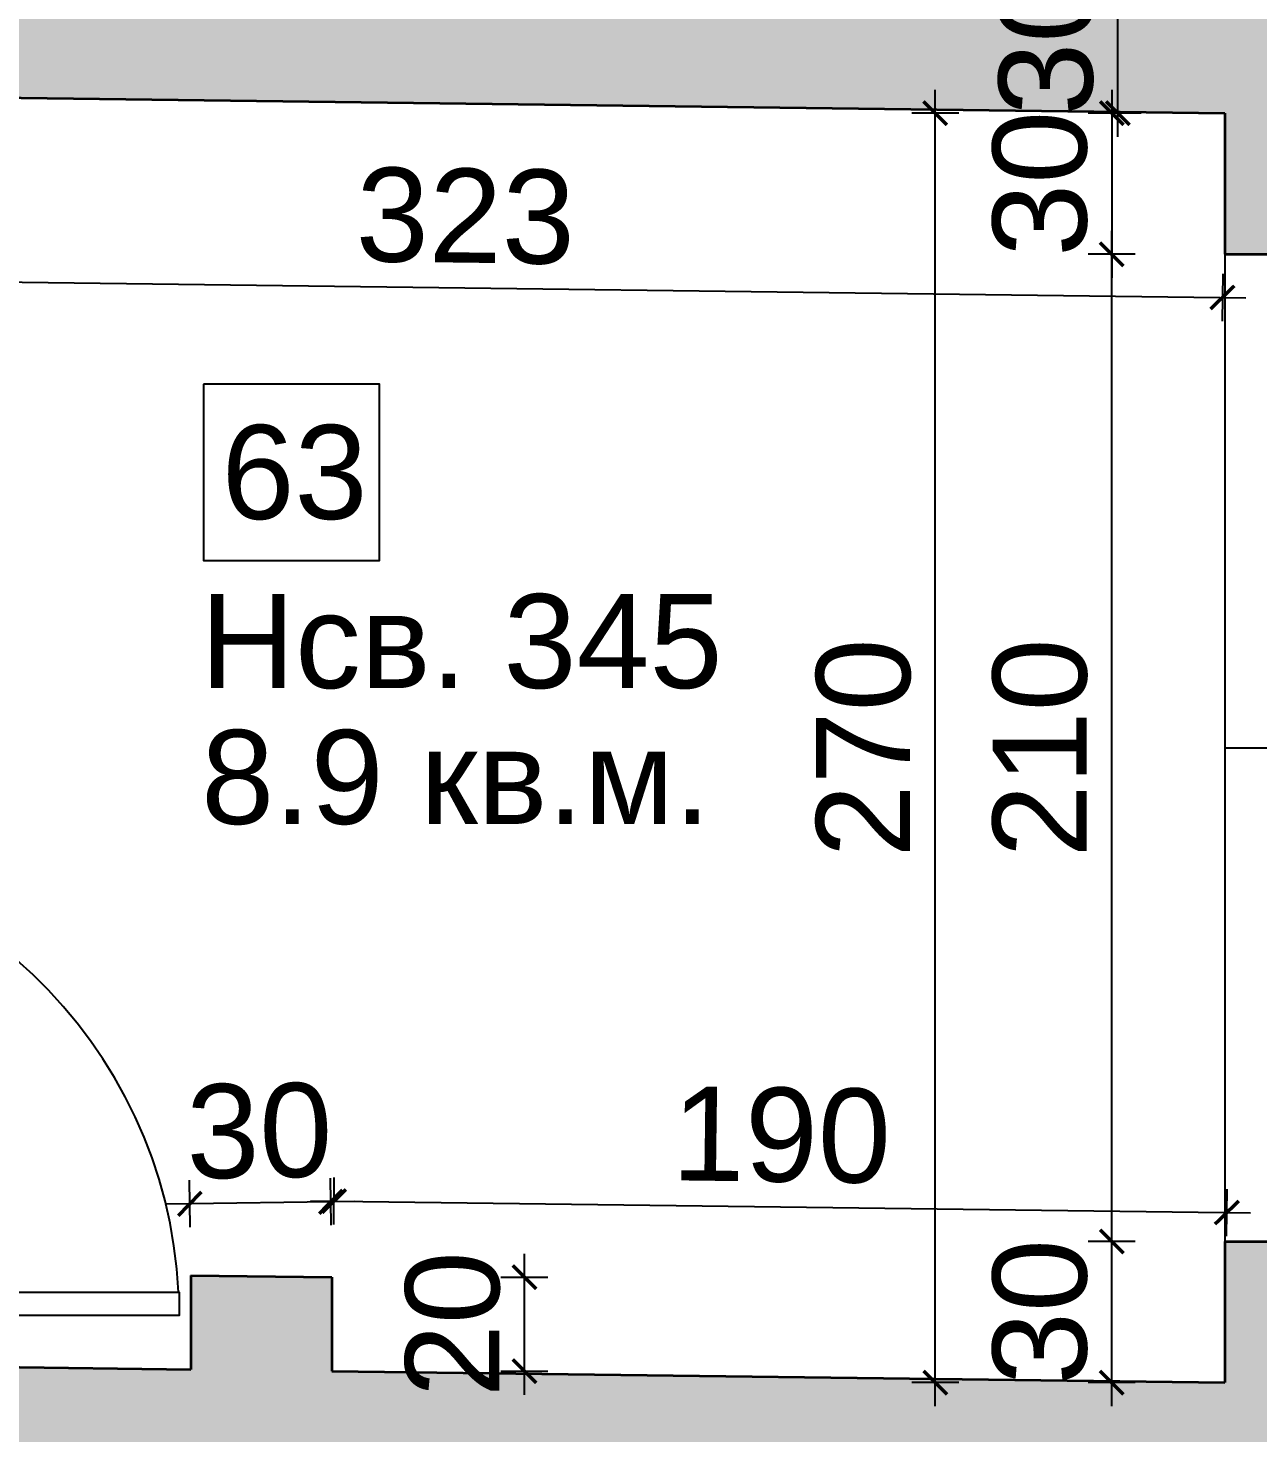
# Model space of a CAD drawing. Header units: inches. Extents: x -72385 to 39588, y -6525 to 66685.
# Drawn here: x -40527 to -40265.3, y 29763.4 to 30062.2 of the extents above; entities that cross this region are included whole.
import ezdxf

# ---------------------------------------------------------------- set-up
doc = ezdxf.new("R2010")
doc.units = ezdxf.units.IN
doc.header["$MEASUREMENT"] = 0
for name, color, linetype, lineweight in [('Врати', 251, 'Continuous', 25), ('Изгледни линии', 253, 'Continuous', 25), ('Надписи Hсв', 252, 'Continuous', 25), ('Надписи коти вътрешни', 252, 'Continuous', 25), ('Надписи номера на пом.', 252, 'Continuous', 25), ('Надписи площ', 252, 'Continuous', 25), ('Надписи прозорци', 252, 'Continuous', 25), ('Разрезни линии', 7, 'Continuous', 35), ('Щрих стени', 254, 'Continuous', 25)]:
    doc.layers.add(name, color=color, linetype=linetype, lineweight=lineweight)
doc.styles.add('Arial Regular', font='arial.ttf')
doc.styles.get("Standard").update_dxf_attribs({"font": 'arial.ttf'})
doc.dimstyles.new('Annotative', dxfattribs={"dimscale": 0, "dimtxt": 20, "dimasz": 5, "dimexe": 5, "dimexo": 5, "dimgap": 5, "dimtad": 1, "dimdec": 0, "dimzin": 0, "dimdsep": 46, "dimtxsty": 'Standard', "dimblk": 'ARCHTICK', "dimcen": 5, "dimdle": 5, "dimadec": 0, "dimazin": 0, "dimtfac": 1, "dimtdec": 0, "dimtofl": 0, "dimtmove": 0, "dimatfit": 3, "dimldrblk": 'ARCHTICK', "dimfxl": 5, "dimfxlon": 1, "dimtolj": 1, "dimtzin": 0, "dimarcsym": 1})

# ---------------------------------------------------------------- blocks, each defined once
blk = doc.blocks.new('_ArchTick')
at = {"color": 0, "linetype": 'ByBlock', "const_width": 0.15}
blk.add_lwpolyline([(-0.5, -0.5), (0.5, 0.5)], dxfattribs=at)
blk = doc.blocks.new('*D4398')
at = {"layer": 'Defpoints', "color": 0, "ltscale": 50, "transparency": 16777216}
for p in [(-40594.84, 30048.18), (-40272.34, 30044.07), (-40272.84, 30004.87)]:
    blk.add_point(p, dxfattribs=at)
at = {"layer": 'Надписи коти вътрешни', "color": 0, "lineweight": -2, "ltscale": 50, "transparency": 16777216}
for p, q in [((-40595.27, 30013.98), (-40595.4, 30003.98)), ((-40600.34, 30009.04), (-40267.84, 30004.81)), ((-40272.77, 30009.87), (-40272.9, 29999.87))]:
    blk.add_line(p, q, dxfattribs=at)
at = {"layer": 'Надписи коти вътрешни', "color": 0, "lineweight": -2, "ltscale": 50, "transparency": 16777216, "xscale": 5, "yscale": 5, "zscale": 5}
for p, rotation in [((-40595.34, 30008.98), 179.2706286525478), ((-40272.84, 30004.87), 359.2706286525478)]:
    blk.add_blockref('_ArchTick', p, dxfattribs=dict(at, rotation=rotation))
at = {"layer": 'Надписи коти вътрешни', "color": 0, "ltscale": 50, "transparency": 16777216, "insert": (-40433.89, 30022.14), "char_height": 20, "attachment_point": 5, "rotation": 359.2706}
blk.add_mtext('\\A1;323', dxfattribs=at)
blk = doc.blocks.new('*D434')
at = {"layer": 'Defpoints', "color": 0, "ltscale": 50, "transparency": 16777216}
for p in [(-40462.34, 29796.47), (-40421.35, 29796.47), (-40462.34, 29776.47)]:
    blk.add_point(p, dxfattribs=at)
at = {"layer": 'Надписи коти вътрешни', "color": 0, "lineweight": -2, "ltscale": 50, "transparency": 16777216}
for p, q in [((-40421.35, 29771.47), (-40421.35, 29801.47)), ((-40426.35, 29796.47), (-40416.35, 29796.47)), ((-40426.35, 29776.47), (-40416.35, 29776.47))]:
    blk.add_line(p, q, dxfattribs=at)
at = {"layer": 'Надписи коти вътрешни', "color": 0, "lineweight": -2, "ltscale": 50, "transparency": 16777216, "xscale": 5, "yscale": 5, "zscale": 5}
for p, rotation in [((-40421.35, 29796.47), 90), ((-40421.35, 29776.47), 270)]:
    blk.add_blockref('_ArchTick', p, dxfattribs=dict(at, rotation=rotation))
at = {"layer": 'Надписи коти вътрешни', "color": 0, "ltscale": 50, "transparency": 16777216, "insert": (-40436.57, 29786.47), "char_height": 20, "attachment_point": 5, "rotation": 90}
blk.add_mtext('\\A1;20', dxfattribs=at)
blk = doc.blocks.new('*D435')
at = {"layer": 'Defpoints', "color": 0, "ltscale": 50, "transparency": 16777216}
for p in [(-40492.55, 29812.09), (-40492.34, 29796.85), (-40462.34, 29797.28)]:
    blk.add_point(p, dxfattribs=at)
at = {"layer": 'Надписи коти вътрешни', "color": 0, "lineweight": -2, "ltscale": 50, "transparency": 16777216}
for p, q in [((-40492.48, 29807.09), (-40492.63, 29817.09)), ((-40462.48, 29807.52), (-40462.63, 29817.52)), ((-40457.56, 29812.59), (-40497.55, 29812.02))]:
    blk.add_line(p, q, dxfattribs=at)
at = {"layer": 'Надписи коти вътрешни', "color": 0, "lineweight": -2, "ltscale": 50, "transparency": 16777216, "xscale": 5, "yscale": 5, "zscale": 5}
for p, rotation in [((-40492.55, 29812.09), 180.8181638044886), ((-40462.55, 29812.52), 0.8181638044885364)]:
    blk.add_blockref('_ArchTick', p, dxfattribs=dict(at, rotation=rotation))
at = {"layer": 'Надписи коти вътрешни', "color": 0, "ltscale": 50, "transparency": 16777216, "insert": (-40477.77, 29827.52), "char_height": 20, "attachment_point": 5, "rotation": 0.8182}
blk.add_mtext('\\A1;30', dxfattribs=at)
blk = doc.blocks.new('*D4399')
at = {"layer": 'Defpoints', "color": 0, "ltscale": 50, "transparency": 16777216}
for p in [(-40271.88, 29810.23), (-40462.34, 29776.47), (-40272.34, 29774.05)]:
    blk.add_point(p, dxfattribs=at)
at = {"layer": 'Надписи коти вътрешни', "color": 0, "lineweight": -2, "ltscale": 50, "transparency": 16777216}
for p, q in [((-40461.94, 29807.65), (-40461.81, 29817.65)), ((-40271.94, 29805.23), (-40271.81, 29815.23)), ((-40466.88, 29812.71), (-40266.88, 29810.17))]:
    blk.add_line(p, q, dxfattribs=at)
at = {"layer": 'Надписи коти вътрешни', "color": 0, "lineweight": -2, "ltscale": 50, "transparency": 16777216, "xscale": 5, "yscale": 5, "zscale": 5}
for p, rotation in [((-40461.88, 29812.65), 179.2706286525485), ((-40271.88, 29810.23), 359.2706286525485)]:
    blk.add_blockref('_ArchTick', p, dxfattribs=dict(at, rotation=rotation))
at = {"layer": 'Надписи коти вътрешни', "color": 0, "ltscale": 50, "transparency": 16777216, "insert": (-40366.68, 29826.65), "char_height": 20, "attachment_point": 5, "rotation": 359.2706}
blk.add_mtext('\\A1;190', dxfattribs=at)
blk = doc.blocks.new('*D4400')
at = {"layer": 'Defpoints', "color": 0, "ltscale": 50, "transparency": 16777216}
for p in [(-40296.38, 29804.06), (-40272.34, 29804.06), (-40272.34, 29774.05)]:
    blk.add_point(p, dxfattribs=at)
at = {"layer": 'Надписи коти вътрешни', "color": 0, "lineweight": -2, "ltscale": 50, "transparency": 16777216}
for p, q in [((-40296.38, 29769.05), (-40296.38, 29809.06)), ((-40291.38, 29804.06), (-40301.38, 29804.06)), ((-40291.38, 29774.05), (-40301.38, 29774.05))]:
    blk.add_line(p, q, dxfattribs=at)
at = {"layer": 'Надписи коти вътрешни', "color": 0, "lineweight": -2, "ltscale": 50, "transparency": 16777216, "xscale": 5, "yscale": 5, "zscale": 5}
for p, rotation in [((-40296.38, 29804.06), 90), ((-40296.38, 29774.05), 270)]:
    blk.add_blockref('_ArchTick', p, dxfattribs=dict(at, rotation=rotation))
at = {"layer": 'Надписи коти вътрешни', "color": 0, "ltscale": 50, "transparency": 16777216, "insert": (-40311.6, 29789.06), "char_height": 20, "attachment_point": 5, "rotation": 90}
blk.add_mtext('\\A1;30', dxfattribs=at)
blk = doc.blocks.new('*D436')
at = {"layer": 'Defpoints', "color": 0, "ltscale": 50, "transparency": 16777216}
for p in [(-40296.38, 30014.06), (-40272.34, 30014.06), (-40272.34, 29804.06)]:
    blk.add_point(p, dxfattribs=at)
at = {"layer": 'Надписи коти вътрешни', "color": 0, "lineweight": -2, "ltscale": 50, "transparency": 16777216}
for p, q in [((-40296.38, 29799.06), (-40296.38, 30019.06)), ((-40291.38, 30014.06), (-40301.38, 30014.06)), ((-40291.38, 29804.06), (-40301.38, 29804.06))]:
    blk.add_line(p, q, dxfattribs=at)
at = {"layer": 'Надписи коти вътрешни', "color": 0, "lineweight": -2, "ltscale": 50, "transparency": 16777216, "xscale": 5, "yscale": 5, "zscale": 5}
for p, rotation in [((-40296.38, 30014.06), 90), ((-40296.38, 29804.06), 270)]:
    blk.add_blockref('_ArchTick', p, dxfattribs=dict(at, rotation=rotation))
at = {"layer": 'Надписи коти вътрешни', "color": 0, "ltscale": 50, "transparency": 16777216, "insert": (-40311.59, 29909.06), "char_height": 20, "attachment_point": 5, "rotation": 90}
blk.add_mtext('\\A1;210', dxfattribs=at)
blk = doc.blocks.new('*D437')
at = {"layer": 'Defpoints', "color": 0, "ltscale": 50, "transparency": 16777216}
for p in [(-40272.34, 30044.07), (-40296.38, 30014.06), (-40272.34, 30014.06)]:
    blk.add_point(p, dxfattribs=at)
at = {"layer": 'Надписи коти вътрешни', "color": 0, "lineweight": -2, "ltscale": 50, "transparency": 16777216}
for p, q in [((-40296.38, 30049.07), (-40296.38, 30009.06)), ((-40291.38, 30044.07), (-40301.38, 30044.07)), ((-40291.38, 30014.06), (-40301.38, 30014.06))]:
    blk.add_line(p, q, dxfattribs=at)
at = {"layer": 'Надписи коти вътрешни', "color": 0, "lineweight": -2, "ltscale": 50, "transparency": 16777216, "xscale": 5, "yscale": 5, "zscale": 5}
for p, rotation in [((-40296.38, 30044.07), 90), ((-40296.38, 30014.06), 270)]:
    blk.add_blockref('_ArchTick', p, dxfattribs=dict(at, rotation=rotation))
at = {"layer": 'Надписи коти вътрешни', "color": 0, "ltscale": 50, "transparency": 16777216, "insert": (-40311.6, 30029.07), "char_height": 20, "attachment_point": 5, "rotation": 90}
blk.add_mtext('\\A1;30', dxfattribs=at)
blk = doc.blocks.new('*D4401')
at = {"layer": 'Defpoints', "color": 0, "ltscale": 50, "transparency": 16777216}
for p in [(-40333.94, 30044.07), (-40272.34, 30044.07), (-40272.34, 29774.05)]:
    blk.add_point(p, dxfattribs=at)
at = {"layer": 'Надписи коти вътрешни', "color": 0, "lineweight": -2, "ltscale": 50, "transparency": 16777216}
for p, q in [((-40333.94, 29769.05), (-40333.94, 30049.07)), ((-40328.94, 30044.07), (-40338.94, 30044.07)), ((-40328.94, 29774.05), (-40338.94, 29774.05))]:
    blk.add_line(p, q, dxfattribs=at)
at = {"layer": 'Надписи коти вътрешни', "color": 0, "lineweight": -2, "ltscale": 50, "transparency": 16777216, "xscale": 5, "yscale": 5, "zscale": 5}
for p, rotation in [((-40333.94, 30044.07), 90), ((-40333.94, 29774.05), 270)]:
    blk.add_blockref('_ArchTick', p, dxfattribs=dict(at, rotation=rotation))
at = {"layer": 'Надписи коти вътрешни', "color": 0, "ltscale": 50, "transparency": 16777216, "insert": (-40349.15, 29909.06), "char_height": 20, "attachment_point": 5, "rotation": 90}
blk.add_mtext('\\A1;270', dxfattribs=at)
blk = doc.blocks.new('*D7242')
at = {"layer": 'Defpoints', "color": 0, "ltscale": 10, "transparency": 16777216}
for p in [(-40295.09, 30074.07), (-40272.34, 30074.07), (-40272.34, 30044.07)]:
    blk.add_point(p, dxfattribs=at)
at = {"layer": 'Надписи коти вътрешни', "color": 0, "lineweight": -2, "ltscale": 10, "transparency": 16777216}
for p, q in [((-40295.09, 30039.07), (-40295.09, 30079.07)), ((-40290.09, 30074.07), (-40300.09, 30074.07)), ((-40290.09, 30044.07), (-40300.09, 30044.07))]:
    blk.add_line(p, q, dxfattribs=at)
at = {"layer": 'Надписи коти вътрешни', "color": 0, "lineweight": -2, "ltscale": 10, "transparency": 16777216, "xscale": 5, "yscale": 5, "zscale": 5}
for p, rotation in [((-40295.09, 30074.07), 90), ((-40295.09, 30044.07), 270)]:
    blk.add_blockref('_ArchTick', p, dxfattribs=dict(at, rotation=rotation))
at = {"layer": 'Надписи коти вътрешни', "color": 0, "ltscale": 10, "transparency": 16777216, "insert": (-40310.31, 30059.07), "char_height": 20, "attachment_point": 5, "rotation": 90}
blk.add_mtext('\\A1;30', dxfattribs=at)

msp = doc.modelspace()

# ---------------------------------------------------------------- hatches: boundary and pattern name
at = {"layer": 'Щрих стени', "ltscale": 10}
h = msp.add_hatch(color=256, dxfattribs=at)
h.dxf.hatch_style = 1
h.paths.add_polyline_path([(-43174.39, 31011.09), (-43274.39, 31012.37), (-43274.84, 30977.37), (-43174.84, 30976.1)])
h.paths.add_polyline_path([(-42874.39, 31007.27), (-42974.39, 31008.55), (-42974.84, 30973.55), (-42942.34, 30973.14), (-42942.34, 30943.13), (-42907.34, 30942.69), (-42907.34, 30972.69), (-42874.84, 30972.28)])
h.paths.add_polyline_path([(-42574.39, 31003.46), (-42674.39, 31004.73), (-42674.84, 30969.73), (-42574.84, 30968.46)])
h.paths.add_polyline_path([(-42274.39, 30999.64), (-42374.39, 31000.91), (-42374.84, 30965.91), (-42342.34, 30965.5), (-42342.34, 30935.5), (-42307.34, 30935.05), (-42307.34, 30965.05), (-42274.84, 30964.64)])
h.paths.add_polyline_path([(-41974.39, 30995.82), (-42074.39, 30997.09), (-42074.84, 30962.09), (-41974.84, 30960.82)])
h.paths.add_polyline_path([(-41674.39, 30992), (-41774.39, 30993.27), (-41774.84, 30958.27), (-41742.34, 30957.86), (-41742.34, 30927.86), (-41739.84, 30927.83), (-41739.84, 30572.8), (-41539.84, 30570.25), (-41539.84, 30395.24), (-41549.46, 30395.36), (-41549.84, 30365.36), (-41499.84, 30364.73), (-41499.46, 30394.72), (-41509.84, 30394.85), (-41509.84, 30599.87), (-41709.84, 30602.42), (-41709.84, 30927.44), (-41707.34, 30927.41), (-41707.34, 30957.41), (-41674.84, 30957)])
h.paths.add_polyline_path([(-41374.39, 30988.18), (-41474.39, 30989.45), (-41474.84, 30954.45), (-41374.84, 30953.18)])
h.paths.add_polyline_path([(-40222.34, 30973.51), (-41174.39, 30985.63), (-41175.03, 30935.64), (-41157.34, 30935.41), (-41157.34, 30925.41), (-41092.34, 30924.58), (-41092.34, 30934.58), (-40712.34, 30929.75), (-40712.34, 30919.75), (-40622.34, 30918.6), (-40622.34, 30928.6), (-40272.34, 30924.15), (-40272.34, 30379.1), (-40602.34, 30383.3), (-40602.34, 30413.3), (-40712.34, 30414.7), (-40712.34, 30384.7), (-41092.34, 30389.54), (-41092.34, 30419.54), (-41157.34, 30420.37), (-41157.34, 30390.37), (-41399.46, 30393.45), (-41399.84, 30363.45), (-41157.34, 30360.37), (-41157.34, 30329.76), (-41092.34, 30329.76), (-41092.34, 30359.54), (-40759.84, 30355.3), (-40759.84, 30345.3), (-40747.34, 30345.3), (-40747.34, 30355.15), (-40607.34, 30353.36), (-40607.34, 30333.36), (-40594.84, 30333.36), (-40594.84, 30353.2), (-40272.34, 30349.1), (-40272.34, 30316.59), (-40222.34, 30316.59)])
h.paths.add_polyline_path([(-40747.34, 30207.63), (-40607.34, 30205.85), (-40607.34, 29910.83), (-40617.18, 29910.95), (-40617.34, 29898.45), (-40607.34, 29898.33), (-40607.34, 29888.33), (-40594.84, 29888.33), (-40594.84, 30048.18), (-40272.34, 30044.07), (-40272.34, 30014.06), (-40222.34, 30014.06), (-40222.34, 30106.59), (-40272.34, 30106.59), (-40272.34, 30074.07), (-40594.84, 30078.18), (-40594.84, 30253.36), (-40607.34, 30253.36), (-40607.34, 30218.35), (-40747.34, 30220.13), (-40747.34, 30245.3), (-40759.84, 30245.3), (-40759.84, 30080.28), (-41109.84, 30084.74), (-41109.84, 30229.75), (-41139.84, 30229.75), (-41139.84, 29935.11), (-41109.84, 29935.11), (-41109.84, 30054.73), (-40759.84, 30050.28), (-40759.84, 29890.27), (-40747.34, 29890.27), (-40747.34, 29900.11), (-40707.34, 29899.6), (-40707.18, 29912.1), (-40747.34, 29912.61)])
h.paths.add_polyline_path([(-40222.34, 29804.06), (-40272.34, 29804.06), (-40272.34, 29774.05), (-40462.34, 29776.47), (-40462.34, 29796.47), (-40492.34, 29796.85), (-40492.34, 29776.85), (-40594.84, 29778.16), (-40594.84, 29788.32), (-40607.34, 29788.32), (-40607.34, 29778.32), (-40647.34, 29778.83), (-40647.34, 29798.83), (-40717.34, 29799.72), (-40717.34, 29779.72), (-40747.34, 29780.1), (-40747.34, 29800.26), (-40759.84, 29800.26), (-40759.84, 29780.26), (-41092.34, 29784.49), (-41092.34, 29812.18), (-41109.84, 29812.41), (-41109.84, 29835.1), (-41139.84, 29835.1), (-41139.84, 29812.79), (-41157.34, 29813.01), (-41157.34, 29723), (-41092.34, 29722.18), (-41092.34, 29754.49), (-40407.34, 29745.77), (-40407.34, 29605.76), (-40949.84, 29612.66), (-40949.84, 29490.36), (-41569.46, 29498.25), (-41569.84, 29468.25), (-40949.84, 29460.36), (-40949.84, 29362.64), (-40919.84, 29362.64), (-40919.84, 29582.28), (-40377.34, 29575.37), (-40377.34, 29745.39), (-40272.34, 29744.05), (-40272.34, 29439.02), (-40829.84, 29446.12), (-40829.84, 29396.12), (-40769.84, 29395.35), (-40769.84, 29415.36), (-40272.34, 29409.02), (-40272.34, 29189), (-40919.84, 29197.25), (-40919.84, 29272.64), (-40949.84, 29272.64), (-40949.84, 29197.63), (-41174.65, 29200.49), (-41175.28, 29150.5), (-40222.34, 29138.36)])
h.paths.add_polyline_path([(-41374.84, 29188.04), (-41474.84, 29189.31), (-41475.28, 29154.31), (-41375.28, 29153.04)], flags=17)

# ---------------------------------------------------------------- linework, layer by layer
at = {"layer": 'Врати', "ltscale": 50}
msp.add_lwpolyline([(-40594.84, 29788.32), (-40594.84, 29793.32), (-40494.84, 29793.32), (-40494.84, 29788.32)], close=True, dxfattribs=at)
msp.add_arc((-40594.84, 29788.32), 100, 2.866, 90, dxfattribs=at)
at = {"layer": 'Изгледни линии', "ltscale": 50}
msp.add_line((-40272.34, 30014.06), (-40272.34, 29804.06), dxfattribs=at)
at = {"layer": 'Надписи номера на пом.', "ltscale": 50}
msp.add_lwpolyline([(-40489.68, 29986.44), (-40489.68, 29948.94), (-40452.18, 29948.94), (-40452.18, 29986.44)], close=True, dxfattribs=at)
at = {"layer": 'Надписи прозорци', "ltscale": 50}
msp.add_line((-40272.34, 29909.06), (-40136.88, 29909.06), dxfattribs=at)
at = {"layer": 'Разрезни линии', "ltscale": 50}
for p, q in [((-40594.84, 30048.18), (-40272.34, 30044.07)), ((-40272.34, 30044.07), (-40272.34, 30014.06)), ((-40272.34, 30014.06), (-40222.34, 30014.06)), ((-40272.34, 29804.06), (-40222.34, 29804.06)), ((-40272.34, 29804.06), (-40272.34, 29774.05)), ((-40492.34, 29796.85), (-40462.34, 29796.47)), ((-40492.34, 29796.85), (-40492.34, 29776.85)), ((-40462.34, 29796.47), (-40462.34, 29776.47)), ((-40594.84, 29778.16), (-40492.34, 29776.85)), ((-40462.34, 29776.47), (-40272.34, 29774.05))]:
    msp.add_line(p, q, dxfattribs=at)

# ---------------------------------------------------------------- texts
at = {"layer": 'Надписи Hсв', "ltscale": 100, "insert": (-40490.32, 29941.78), "char_height": 20, "width": 180.4891, "attachment_point": 1, "style": 'Arial Regular'}
msp.add_mtext('Hсв. 345', dxfattribs=at)
at = {"layer": 'Надписи номера на пом.', "ltscale": 100, "insert": (-40560.53, 29977.75), "char_height": 20, "width": 180.4891, "attachment_point": 1, "style": 'Arial Regular'}
msp.add_mtext('\\pxqc;63', dxfattribs=at)
at = {"layer": 'Надписи площ', "ltscale": 100, "insert": (-40490.15, 29912.88), "char_height": 20, "width": 180.4891, "attachment_point": 1, "style": 'Arial Regular'}
msp.add_mtext('8.9 кв.м.', dxfattribs=at)

# ---------------------------------------------------------------- dimensions: what is measured, and where the dimension line sits
at = {"layer": 'Надписи коти вътрешни', "ltscale": 10}
dim = msp.add_linear_dim(base=(-40295.09, 30074.07), p1=(-40272.34, 30044.07), p2=(-40272.34, 30074.07), angle=90, dimstyle='Annotative', override={"dimscale": 0, "dimtix": 0, "dimtofl": 0, "dimtmove": 0, "dimatfit": 3}, dxfattribs=at)
dim.commit()
dim.dimension.update_dxf_attribs({"geometry": '*D7242', "text_midpoint": (-40295.09, 30059.07), "dimtype": 129})
at = {"layer": 'Надписи коти вътрешни', "ltscale": 50}
for p1, p2, distance, picture, middle in [((-40594.84, 30048.18), (-40272.34, 30044.07), -39.2, '*D4398', (-40433.89, 30022.14)), ((-40462.34, 29776.47), (-40272.34, 29774.05), 36.18, '*D4399', (-40366.68, 29826.65))]:
    dim = msp.add_aligned_dim(p1=p1, p2=p2, distance=distance, dimstyle='Annotative', override={"dimscale": 0, "dimtix": 0, "dimtofl": 0, "dimtmove": 0, "dimatfit": 3}, dxfattribs=at)
    dim.commit()
    dim.dimension.update_dxf_attribs({"geometry": picture, "text_midpoint": middle})
for base, p1, p2, picture, middle in [((-40333.94, 30044.07), (-40272.34, 29774.05), (-40272.34, 30044.07), '*D4401', (-40349.15, 29909.06)), ((-40296.38, 30014.06), (-40272.34, 29804.06), (-40272.34, 30014.06), '*D436', (-40311.59, 29909.06))]:
    dim = msp.add_linear_dim(base=base, p1=p1, p2=p2, angle=90, dimstyle='Annotative', override={"dimscale": 0, "dimtix": 0, "dimtofl": 0, "dimtmove": 0, "dimatfit": 3}, dxfattribs=at)
    dim.commit()
    dim.dimension.update_dxf_attribs({"geometry": picture, "text_midpoint": middle})
for base, p1, p2, angle, picture, middle, dimtype in [((-40296.38, 30014.06), (-40272.34, 30044.07), (-40272.34, 30014.06), 90, '*D437', (-40296.38, 30029.07), 128), ((-40492.55, 29812.09), (-40462.34, 29797.28), (-40492.34, 29796.85), 180.8182, '*D435', (-40477.55, 29812.31), 129), ((-40296.38, 29804.06), (-40272.34, 29774.05), (-40272.34, 29804.06), 90, '*D4400', (-40296.38, 29789.06), 128), ((-40421.35, 29796.47), (-40462.34, 29776.47), (-40462.34, 29796.47), 90, '*D434', (-40421.35, 29786.47), 128)]:
    dim = msp.add_linear_dim(base=base, p1=p1, p2=p2, angle=angle, dimstyle='Annotative', override={"dimscale": 0, "dimtix": 0, "dimtofl": 0, "dimtmove": 0, "dimatfit": 3}, dxfattribs=at)
    dim.commit()
    dim.dimension.update_dxf_attribs({"geometry": picture, "text_midpoint": middle, "dimtype": dimtype})

doc.saveas('drawing.dxf')
